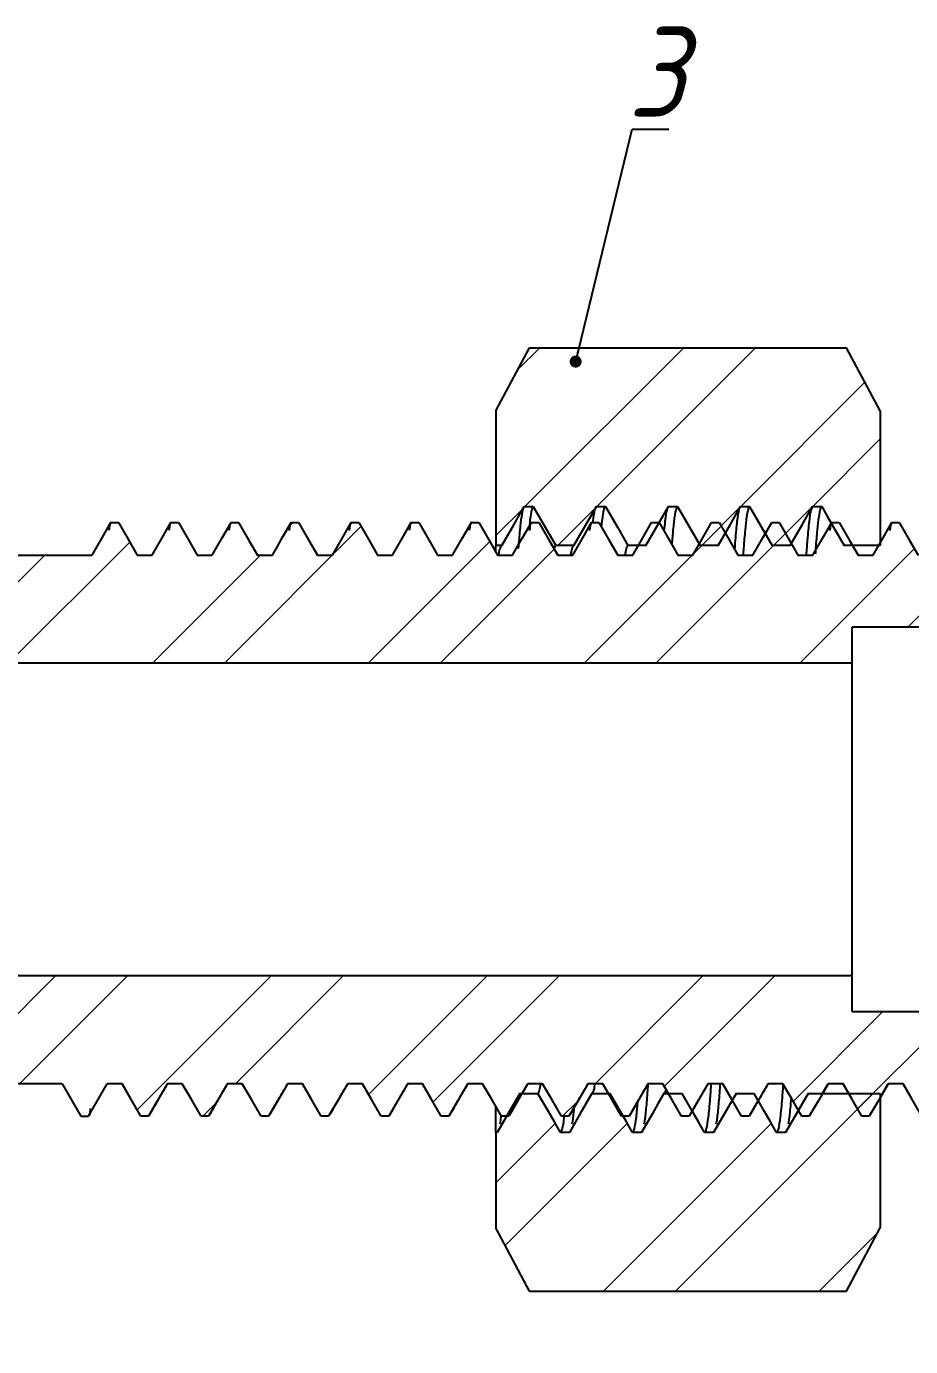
# Model space of a CAD drawing. Header units: millimetres. Extents: x 1276 to 1839, y 649 to 1061.
# Drawn here: x 1733.27 to 1751.67, y 999.68 to 1027.15 of the extents above; entities that cross this region are included whole.
import ezdxf

# ---------------------------------------------------------------- set-up
doc = ezdxf.new("R2010")
doc.units = ezdxf.units.MM
doc.styles.add('GENISO', font='geniso.shx', dxfattribs={"oblique": 15})
doc.dimstyles.new('Scale', dxfattribs={"dimscale": 0.5, "dimtxt": 2.5, "dimasz": 2.5, "dimexe": 1, "dimexo": 1, "dimgap": 0.2, "dimtad": 1, "dimdec": 1, "dimzin": 0, "dimtxsty": 'GENISO', "dimcen": 2.5, "dimclrd": 1, "dimclre": 1, "dimclrt": 7, "dimadec": 0, "dimazin": 0, "dimtfac": 1, "dimtdec": 1, "dimtmove": 0, "dimatfit": 3, "dimfxl": 1, "dimtzin": 0, "dimlwd": -1, "dimlwe": -1, "dimarcsym": 0})
pattern_1 = [(45, (1694.0508, 958.5813), (-2.24506, 2.24506), []), (45, (1695.5475, 958.5813), (-2.24506, 2.24506), [])]

msp = doc.modelspace()

# ---------------------------------------------------------------- hatches: boundary and pattern name
at = {"linetype": 'Continuous', "lineweight": 18, "true_color": 0xf26722}
h = msp.add_hatch(dxfattribs=at)
h.set_pattern_fill('ANSI32', color=30, scale=0.333333, style=0)
h.set_pattern_definition(pattern_1)
h.paths.add_polyline_path([(1717.955, 1020.148), (1717.955, 1014.998), (1718.955, 1014.998), (1719.267, 1015.539), (1719.392, 1015.539), (1719.705, 1014.998), (1719.955, 1014.998), (1720.267, 1015.539), (1720.392, 1015.539), (1720.705, 1014.998), (1720.955, 1014.998), (1721.267, 1015.539), (1721.392, 1015.539), (1721.705, 1014.998), (1721.955, 1014.998), (1722.267, 1015.539), (1722.392, 1015.539), (1722.705, 1014.998), (1722.955, 1014.998), (1723.267, 1015.539), (1723.392, 1015.539), (1723.705, 1014.998), (1723.955, 1014.998), (1724.267, 1015.539), (1724.392, 1015.539), (1724.705, 1014.998), (1724.955, 1014.998), (1725.267, 1015.539), (1725.392, 1015.539), (1725.705, 1014.998), (1725.955, 1014.998), (1726.267, 1015.539), (1726.392, 1015.539), (1726.705, 1014.998), (1726.955, 1014.998), (1727.267, 1015.539), (1727.392, 1015.539), (1727.705, 1014.998), (1727.955, 1014.998), (1727.955, 1013.898), (1750.455, 1013.898), (1750.455, 1014.648), (1758.486, 1014.648), (1759.955, 1015.864), (1759.955, 1016.148), (1759.33, 1016.148), (1758.939, 1016.824), (1758.783, 1016.824), (1758.392, 1016.148), (1758.08, 1016.148), (1757.689, 1016.824), (1757.533, 1016.824), (1757.142, 1016.148), (1756.83, 1016.148), (1756.439, 1016.824), (1756.283, 1016.824), (1755.892, 1016.148), (1755.58, 1016.148), (1755.189, 1016.824), (1755.033, 1016.824), (1754.642, 1016.148), (1754.33, 1016.148), (1753.939, 1016.824), (1753.783, 1016.824), (1753.392, 1016.148), (1753.08, 1016.148), (1752.689, 1016.824), (1752.533, 1016.824), (1752.142, 1016.148), (1751.83, 1016.148), (1751.439, 1016.824), (1751.283, 1016.824), (1750.892, 1016.148), (1750.58, 1016.148), (1750.189, 1016.824), (1750.033, 1016.824), (1749.642, 1016.148), (1749.33, 1016.148), (1748.939, 1016.824), (1748.783, 1016.824), (1748.392, 1016.148), (1748.08, 1016.148), (1747.689, 1016.824), (1747.533, 1016.824), (1747.142, 1016.148), (1746.83, 1016.148), (1746.439, 1016.824), (1746.283, 1016.824), (1745.892, 1016.148), (1745.58, 1016.148), (1745.189, 1016.824), (1745.033, 1016.824), (1744.642, 1016.148), (1744.33, 1016.148), (1743.939, 1016.824), (1743.783, 1016.824), (1743.392, 1016.148), (1743.08, 1016.148), (1742.689, 1016.824), (1742.533, 1016.824), (1742.142, 1016.148), (1741.83, 1016.148), (1741.439, 1016.824), (1741.283, 1016.824), (1740.892, 1016.148), (1740.58, 1016.148), (1740.189, 1016.824), (1740.033, 1016.824), (1739.642, 1016.148), (1739.33, 1016.148), (1738.939, 1016.824), (1738.783, 1016.824), (1738.392, 1016.148), (1738.08, 1016.148), (1737.689, 1016.824), (1737.533, 1016.824), (1737.142, 1016.148), (1736.83, 1016.148), (1736.439, 1016.824), (1736.283, 1016.824), (1735.892, 1016.148), (1735.58, 1016.148), (1735.189, 1016.824), (1735.033, 1016.824), (1734.642, 1016.148), (1731.455, 1016.148), (1731.455, 1020.148), (1730.655, 1021.617), (1718.755, 1021.617)], flags=0)
h = msp.add_hatch(dxfattribs=at)
h.set_pattern_fill('ANSI32', color=30, scale=0.333333, style=0)
h.set_pattern_definition(pattern_1)
h.paths.add_polyline_path([(1751.042, 1016.348), (1751.042, 1019.148), (1750.342, 1020.463), (1743.742, 1020.463), (1743.042, 1019.148), (1743.042, 1016.348), (1743.167, 1016.348), (1743.635, 1017.16), (1743.823, 1017.16), (1744.292, 1016.348), (1744.667, 1016.348), (1745.135, 1017.16), (1745.323, 1017.16), (1745.792, 1016.348), (1746.167, 1016.348), (1746.635, 1017.16), (1746.823, 1017.16), (1747.292, 1016.348), (1747.667, 1016.348), (1748.135, 1017.16), (1748.323, 1017.16), (1748.792, 1016.348), (1749.167, 1016.348), (1749.635, 1017.16), (1749.823, 1017.16), (1750.292, 1016.348)], flags=0)
h = msp.add_hatch(dxfattribs=at)
h.set_pattern_fill('ANSI32', color=30, scale=0.333333, style=0)
h.set_pattern_definition(pattern_1)
h.paths.add_polyline_path([(1734.408, 1004.471), (1734.564, 1004.471), (1734.955, 1005.148), (1735.267, 1005.148), (1735.658, 1004.471), (1735.814, 1004.471), (1736.205, 1005.148), (1736.517, 1005.148), (1736.908, 1004.471), (1737.064, 1004.471), (1737.455, 1005.148), (1737.767, 1005.148), (1738.158, 1004.471), (1738.314, 1004.471), (1738.705, 1005.148), (1739.017, 1005.148), (1739.408, 1004.471), (1739.564, 1004.471), (1739.955, 1005.148), (1740.267, 1005.148), (1740.658, 1004.471), (1740.814, 1004.471), (1741.205, 1005.148), (1741.517, 1005.148), (1741.908, 1004.471), (1742.064, 1004.471), (1742.455, 1005.148), (1742.767, 1005.148), (1743.158, 1004.471), (1743.314, 1004.471), (1743.705, 1005.148), (1744.017, 1005.148), (1744.408, 1004.471), (1744.564, 1004.471), (1744.955, 1005.148), (1745.267, 1005.148), (1745.658, 1004.471), (1745.814, 1004.471), (1746.205, 1005.148), (1746.517, 1005.148), (1746.908, 1004.471), (1747.064, 1004.471), (1747.455, 1005.148), (1747.767, 1005.148), (1748.158, 1004.471), (1748.314, 1004.471), (1748.705, 1005.148), (1749.017, 1005.148), (1749.408, 1004.471), (1749.564, 1004.471), (1749.955, 1005.148), (1750.267, 1005.148), (1750.658, 1004.471), (1750.814, 1004.471), (1751.205, 1005.148), (1751.517, 1005.148), (1751.908, 1004.471), (1752.064, 1004.471), (1752.455, 1005.148), (1752.767, 1005.148), (1753.158, 1004.471), (1753.314, 1004.471), (1753.705, 1005.148), (1754.017, 1005.148), (1754.408, 1004.471), (1754.564, 1004.471), (1754.955, 1005.148), (1755.267, 1005.148), (1755.658, 1004.471), (1755.814, 1004.471), (1756.205, 1005.148), (1756.517, 1005.148), (1756.908, 1004.471), (1757.064, 1004.471), (1757.455, 1005.148), (1757.767, 1005.148), (1758.158, 1004.471), (1758.314, 1004.471), (1758.705, 1005.148), (1759.955, 1005.148), (1759.955, 1005.431), (1758.486, 1006.648), (1750.455, 1006.648), (1750.455, 1007.398), (1727.955, 1007.398), (1727.955, 1006.298), (1727.205, 1006.298), (1726.892, 1005.757), (1726.767, 1005.757), (1726.455, 1006.298), (1726.205, 1006.298), (1725.892, 1005.757), (1725.767, 1005.757), (1725.455, 1006.298), (1725.205, 1006.298), (1724.892, 1005.757), (1724.767, 1005.757), (1724.455, 1006.298), (1724.205, 1006.298), (1723.892, 1005.757), (1723.767, 1005.757), (1723.455, 1006.298), (1723.205, 1006.298), (1722.892, 1005.757), (1722.767, 1005.757), (1722.455, 1006.298), (1722.205, 1006.298), (1721.892, 1005.757), (1721.767, 1005.757), (1721.455, 1006.298), (1721.205, 1006.298), (1720.892, 1005.757), (1720.767, 1005.757), (1720.455, 1006.298), (1720.205, 1006.298), (1719.892, 1005.757), (1719.767, 1005.757), (1719.455, 1006.298), (1719.205, 1006.298), (1718.892, 1005.757), (1718.767, 1005.757), (1718.455, 1006.298), (1717.955, 1006.298), (1717.955, 1001.148), (1718.755, 999.678), (1730.655, 999.678), (1731.455, 1001.148), (1731.455, 1005.148), (1734.017, 1005.148)], flags=0)
h = msp.add_hatch(dxfattribs=at)
h.set_pattern_fill('ANSI32', color=30, scale=0.333333, style=0)
h.set_pattern_definition(pattern_1)
h.paths.add_polyline_path([(1751.042, 1002.148), (1751.042, 1004.948), (1749.917, 1004.948), (1749.542, 1004.948), (1749.073, 1004.136), (1748.885, 1004.136), (1748.417, 1004.948), (1748.042, 1004.948), (1747.573, 1004.136), (1747.385, 1004.136), (1746.917, 1004.948), (1746.542, 1004.948), (1746.073, 1004.136), (1745.885, 1004.136), (1745.417, 1004.948), (1745.042, 1004.948), (1744.573, 1004.136), (1744.385, 1004.136), (1743.917, 1004.948), (1743.541, 1004.948), (1743.073, 1004.136), (1743.042, 1004.136), (1743.042, 1002.148), (1743.742, 1000.833), (1750.342, 1000.833)], flags=0)

# ---------------------------------------------------------------- linework, layer by layer
at = {"color": 5, "linetype": 'Continuous', "lineweight": 25}
for p, q in [((1743.042, 1019.148), (1743.742, 1020.463)), ((1743.742, 1020.463), (1750.342, 1020.463)), ((1751.042, 1019.148), (1750.342, 1020.463)), ((1743.042, 1019.148), (1743.042, 1016.348)), ((1751.042, 1019.148), (1751.042, 1016.348)), ((1743.635, 1017.16), (1743.823, 1017.16)), ((1745.135, 1017.16), (1745.323, 1017.16)), ((1746.635, 1017.16), (1746.823, 1017.16)), ((1748.135, 1017.16), (1748.323, 1017.16)), ((1749.635, 1017.16), (1749.823, 1017.16)), ((1735.033, 1016.824), (1735.189, 1016.824)), ((1736.283, 1016.824), (1736.439, 1016.824)), ((1737.533, 1016.824), (1737.689, 1016.824)), ((1738.783, 1016.824), (1738.939, 1016.824)), ((1740.033, 1016.824), (1740.189, 1016.824)), ((1741.283, 1016.824), (1741.439, 1016.824)), ((1742.533, 1016.824), (1742.689, 1016.824)), ((1743.783, 1016.824), (1743.939, 1016.824)), ((1745.033, 1016.824), (1745.189, 1016.824)), ((1746.283, 1016.824), (1746.439, 1016.824)), ((1747.533, 1016.824), (1747.689, 1016.824)), ((1748.783, 1016.824), (1748.939, 1016.824)), ((1750.033, 1016.824), (1750.189, 1016.824)), ((1751.283, 1016.824), (1751.439, 1016.824)), ((1731.455, 1016.148), (1734.642, 1016.148)), ((1735.58, 1016.148), (1735.892, 1016.148)), ((1736.83, 1016.148), (1737.142, 1016.148)), ((1738.08, 1016.148), (1738.392, 1016.148)), ((1739.33, 1016.148), (1739.642, 1016.148)), ((1740.58, 1016.148), (1740.892, 1016.148)), ((1741.83, 1016.148), (1742.142, 1016.148)), ((1743.167, 1016.348), (1743.042, 1016.348)), ((1743.042, 1016.231), (1743.042, 1016.348)), ((1743.08, 1016.148), (1743.392, 1016.148)), ((1744.667, 1016.348), (1744.292, 1016.348)), ((1744.33, 1016.148), (1744.642, 1016.148)), ((1745.58, 1016.148), (1745.892, 1016.148)), ((1746.167, 1016.348), (1745.792, 1016.348)), ((1746.83, 1016.148), (1747.142, 1016.148)), ((1747.667, 1016.348), (1747.292, 1016.348)), ((1748.08, 1016.148), (1748.392, 1016.148)), ((1749.167, 1016.348), (1748.792, 1016.348)), ((1749.33, 1016.148), (1749.642, 1016.148)), ((1751.042, 1016.348), (1750.292, 1016.348)), ((1750.58, 1016.148), (1750.892, 1016.148)), ((1758.486, 1014.648), (1750.455, 1014.648)), ((1750.455, 1013.898), (1750.455, 1014.648)), ((1750.455, 1013.898), (1727.955, 1013.898)), ((1750.455, 1007.398), (1750.455, 1013.898)), ((1727.955, 1007.398), (1750.455, 1007.398)), ((1750.455, 1006.648), (1750.455, 1007.398)), ((1750.455, 1006.648), (1758.486, 1006.648)), ((1734.017, 1005.148), (1731.455, 1005.148)), ((1734.017, 1005.148), (1734.408, 1004.471)), ((1734.564, 1004.471), (1734.955, 1005.148)), ((1735.267, 1005.148), (1734.955, 1005.148)), ((1736.517, 1005.148), (1736.205, 1005.148)), ((1737.767, 1005.148), (1737.455, 1005.148)), ((1739.017, 1005.148), (1738.705, 1005.148)), ((1740.267, 1005.148), (1739.955, 1005.148)), ((1741.517, 1005.148), (1741.205, 1005.148)), ((1742.767, 1005.148), (1742.455, 1005.148)), ((1743.6, 1004.957), (1743.71, 1005.148)), ((1744.017, 1005.148), (1743.705, 1005.148)), ((1745.267, 1005.148), (1744.955, 1005.148)), ((1746.517, 1005.148), (1746.205, 1005.148)), ((1747.767, 1005.148), (1747.455, 1005.148)), ((1749.017, 1005.148), (1748.705, 1005.148)), ((1749.85, 1004.957), (1749.96, 1005.148)), ((1750.267, 1005.148), (1749.955, 1005.148)), ((1751.042, 1004.856), (1751.21, 1005.148)), ((1751.517, 1005.148), (1751.205, 1005.148)), ((1743.541, 1004.948), (1743.917, 1004.948)), ((1745.042, 1004.948), (1745.417, 1004.948)), ((1746.542, 1004.948), (1746.917, 1004.948)), ((1748.042, 1004.948), (1748.417, 1004.948)), ((1749.542, 1004.948), (1749.917, 1004.948)), ((1749.917, 1004.948), (1751.042, 1004.948)), ((1751.042, 1004.948), (1751.042, 1002.148)), ((1734.408, 1004.471), (1734.564, 1004.471)), ((1735.814, 1004.471), (1735.658, 1004.471)), ((1735.824, 1004.497), (1735.814, 1004.471)), ((1737.064, 1004.471), (1736.908, 1004.471)), ((1737.074, 1004.497), (1737.064, 1004.471)), ((1738.314, 1004.471), (1738.158, 1004.471)), ((1738.324, 1004.497), (1738.314, 1004.471)), ((1739.564, 1004.471), (1739.408, 1004.471)), ((1739.574, 1004.497), (1739.564, 1004.471)), ((1740.814, 1004.471), (1740.658, 1004.471)), ((1740.824, 1004.497), (1740.814, 1004.471)), ((1742.064, 1004.471), (1741.908, 1004.471)), ((1742.074, 1004.497), (1742.064, 1004.471)), ((1743.314, 1004.471), (1743.158, 1004.471)), ((1744.564, 1004.471), (1744.408, 1004.471)), ((1744.574, 1004.497), (1744.564, 1004.471)), ((1745.814, 1004.471), (1745.658, 1004.471)), ((1745.824, 1004.497), (1745.814, 1004.471)), ((1747.064, 1004.471), (1746.908, 1004.471)), ((1748.314, 1004.471), (1748.158, 1004.471)), ((1749.564, 1004.471), (1749.408, 1004.471)), ((1750.814, 1004.471), (1750.658, 1004.471)), ((1743.042, 1004.136), (1743.042, 1002.148)), ((1743.073, 1004.136), (1743.042, 1004.136)), ((1744.573, 1004.136), (1744.385, 1004.136)), ((1746.073, 1004.136), (1745.885, 1004.136)), ((1747.573, 1004.136), (1747.385, 1004.136)), ((1749.073, 1004.136), (1748.885, 1004.136)), ((1743.742, 1000.833), (1743.042, 1002.148)), ((1750.342, 1000.833), (1751.042, 1002.148)), ((1743.742, 1000.833), (1750.342, 1000.833))]:
    msp.add_line(p, q, dxfattribs=at)
at = {"color": 5, "linetype": 'Continuous', "lineweight": 25, "flags": 128}
for points in [[(1743.167, 1016.348), (1743.291, 1016.563), (1743.416, 1016.779), (1743.635, 1017.16)], [(1743.823, 1017.16), (1743.947, 1016.944), (1744.072, 1016.728), (1744.292, 1016.348)], [(1744.667, 1016.348), (1744.791, 1016.563), (1744.916, 1016.779), (1745.135, 1017.16)], [(1745.323, 1017.16), (1745.447, 1016.944), (1745.572, 1016.728), (1745.792, 1016.348)], [(1746.167, 1016.348), (1746.291, 1016.563), (1746.416, 1016.779), (1746.635, 1017.16)], [(1746.823, 1017.16), (1746.947, 1016.944), (1747.072, 1016.728), (1747.292, 1016.348)], [(1747.667, 1016.348), (1747.791, 1016.563), (1747.916, 1016.779), (1748.135, 1017.16)], [(1748.323, 1017.16), (1748.447, 1016.944), (1748.572, 1016.728), (1748.792, 1016.348)], [(1749.167, 1016.348), (1749.291, 1016.563), (1749.416, 1016.779), (1749.635, 1017.16)], [(1749.823, 1017.16), (1749.947, 1016.944), (1750.072, 1016.728), (1750.292, 1016.348)], [(1734.642, 1016.148), (1734.746, 1016.328), (1734.85, 1016.507), (1735.033, 1016.824)], [(1735.189, 1016.824), (1735.293, 1016.645), (1735.397, 1016.465), (1735.58, 1016.148)], [(1735.892, 1016.148), (1735.996, 1016.328), (1736.1, 1016.507), (1736.283, 1016.824)], [(1736.439, 1016.824), (1736.543, 1016.645), (1736.647, 1016.465), (1736.83, 1016.148)], [(1737.142, 1016.148), (1737.246, 1016.328), (1737.35, 1016.507), (1737.533, 1016.824)], [(1737.689, 1016.824), (1737.793, 1016.645), (1737.897, 1016.465), (1738.08, 1016.148)], [(1738.392, 1016.148), (1738.496, 1016.328), (1738.6, 1016.507), (1738.783, 1016.824)], [(1738.939, 1016.824), (1739.043, 1016.645), (1739.147, 1016.465), (1739.33, 1016.148)], [(1739.642, 1016.148), (1739.746, 1016.328), (1739.85, 1016.507), (1740.033, 1016.824)], [(1740.189, 1016.824), (1740.293, 1016.645), (1740.397, 1016.465), (1740.58, 1016.148)], [(1740.892, 1016.148), (1740.996, 1016.328), (1741.1, 1016.507), (1741.283, 1016.824)], [(1741.439, 1016.824), (1741.543, 1016.645), (1741.647, 1016.465), (1741.83, 1016.148)], [(1742.142, 1016.148), (1742.246, 1016.328), (1742.35, 1016.507), (1742.533, 1016.824)], [(1742.689, 1016.824), (1742.793, 1016.645), (1742.897, 1016.465), (1743.08, 1016.148)], [(1743.392, 1016.148), (1743.496, 1016.328), (1743.6, 1016.507), (1743.783, 1016.824)], [(1743.939, 1016.824), (1744.043, 1016.645), (1744.147, 1016.465), (1744.33, 1016.148)], [(1744.642, 1016.148), (1744.746, 1016.328), (1744.85, 1016.507), (1745.033, 1016.824)], [(1745.189, 1016.824), (1745.293, 1016.645), (1745.397, 1016.465), (1745.58, 1016.148)], [(1745.892, 1016.148), (1745.996, 1016.328), (1746.1, 1016.507), (1746.283, 1016.824)], [(1746.439, 1016.824), (1746.543, 1016.645), (1746.647, 1016.465), (1746.83, 1016.148)], [(1747.142, 1016.148), (1747.246, 1016.328), (1747.35, 1016.507), (1747.533, 1016.824)], [(1747.689, 1016.824), (1747.793, 1016.645), (1747.897, 1016.465), (1748.08, 1016.148)], [(1748.392, 1016.148), (1748.496, 1016.328), (1748.6, 1016.507), (1748.783, 1016.824)], [(1748.939, 1016.824), (1749.043, 1016.645), (1749.147, 1016.465), (1749.33, 1016.148)], [(1749.642, 1016.148), (1749.746, 1016.328), (1749.85, 1016.507), (1750.033, 1016.824)], [(1750.189, 1016.824), (1750.293, 1016.645), (1750.397, 1016.465), (1750.58, 1016.148)], [(1750.892, 1016.148), (1750.996, 1016.328), (1751.1, 1016.507), (1751.283, 1016.824)], [(1751.439, 1016.824), (1751.543, 1016.645), (1751.647, 1016.465), (1751.83, 1016.148)], [(1735.658, 1004.471), (1735.554, 1004.651), (1735.45, 1004.831), (1735.267, 1005.148)], [(1736.205, 1005.148), (1736.101, 1004.968), (1735.997, 1004.788), (1735.814, 1004.471)], [(1736.908, 1004.471), (1736.804, 1004.651), (1736.7, 1004.831), (1736.517, 1005.148)], [(1737.455, 1005.148), (1737.351, 1004.968), (1737.247, 1004.788), (1737.064, 1004.471)], [(1738.158, 1004.471), (1738.054, 1004.651), (1737.95, 1004.831), (1737.767, 1005.148)], [(1738.705, 1005.148), (1738.601, 1004.968), (1738.497, 1004.788), (1738.314, 1004.471)], [(1739.408, 1004.471), (1739.304, 1004.651), (1739.2, 1004.831), (1739.017, 1005.148)], [(1739.955, 1005.148), (1739.851, 1004.968), (1739.747, 1004.788), (1739.564, 1004.471)], [(1740.658, 1004.471), (1740.554, 1004.651), (1740.45, 1004.831), (1740.267, 1005.148)], [(1741.205, 1005.148), (1741.101, 1004.968), (1740.997, 1004.788), (1740.814, 1004.471)], [(1741.908, 1004.471), (1741.804, 1004.651), (1741.7, 1004.831), (1741.517, 1005.148)], [(1742.455, 1005.148), (1742.351, 1004.968), (1742.247, 1004.788), (1742.064, 1004.471)], [(1743.158, 1004.471), (1743.054, 1004.651), (1742.95, 1004.831), (1742.767, 1005.148)], [(1743.705, 1005.148), (1743.601, 1004.968), (1743.497, 1004.788), (1743.314, 1004.471)], [(1744.408, 1004.471), (1744.304, 1004.651), (1744.2, 1004.831), (1744.017, 1005.148)], [(1744.955, 1005.148), (1744.851, 1004.968), (1744.747, 1004.788), (1744.564, 1004.471)], [(1745.658, 1004.471), (1745.554, 1004.651), (1745.45, 1004.831), (1745.267, 1005.148)], [(1746.205, 1005.148), (1746.101, 1004.968), (1745.997, 1004.788), (1745.814, 1004.471)], [(1746.908, 1004.471), (1746.804, 1004.651), (1746.7, 1004.831), (1746.517, 1005.148)], [(1747.455, 1005.148), (1747.351, 1004.968), (1747.247, 1004.788), (1747.064, 1004.471)], [(1748.158, 1004.471), (1748.054, 1004.651), (1747.95, 1004.831), (1747.767, 1005.148)], [(1748.705, 1005.148), (1748.601, 1004.968), (1748.497, 1004.788), (1748.314, 1004.471)], [(1749.408, 1004.471), (1749.304, 1004.651), (1749.2, 1004.831), (1749.017, 1005.148)], [(1749.955, 1005.148), (1749.851, 1004.968), (1749.747, 1004.788), (1749.564, 1004.471)], [(1750.658, 1004.471), (1750.554, 1004.651), (1750.45, 1004.831), (1750.267, 1005.148)], [(1751.205, 1005.148), (1751.101, 1004.968), (1750.997, 1004.788), (1750.814, 1004.471)], [(1751.908, 1004.471), (1751.804, 1004.651), (1751.7, 1004.831), (1751.517, 1005.148)], [(1743.542, 1004.948), (1743.417, 1004.732), (1743.293, 1004.517), (1743.073, 1004.136)], [(1744.385, 1004.136), (1744.261, 1004.352), (1744.136, 1004.567), (1743.917, 1004.948)], [(1745.042, 1004.948), (1744.917, 1004.732), (1744.793, 1004.517), (1744.573, 1004.136)], [(1745.885, 1004.136), (1745.761, 1004.352), (1745.636, 1004.567), (1745.417, 1004.948)], [(1746.542, 1004.948), (1746.417, 1004.732), (1746.293, 1004.517), (1746.073, 1004.136)], [(1747.385, 1004.136), (1747.261, 1004.352), (1747.136, 1004.567), (1746.917, 1004.948)], [(1748.042, 1004.948), (1747.917, 1004.732), (1747.793, 1004.517), (1747.573, 1004.136)], [(1748.885, 1004.136), (1748.761, 1004.352), (1748.636, 1004.567), (1748.417, 1004.948)], [(1749.542, 1004.948), (1749.417, 1004.732), (1749.293, 1004.517), (1749.073, 1004.136)]]:
    msp.add_lwpolyline(points, dxfattribs=at)
at = {"color": 5, "linetype": 'Continuous', "lineweight": 25}
for points, knots in [([(1743.621, 1017.134), (1743.616, 1017.127), (1743.601, 1017.108), (1743.574, 1016.954), (1743.542, 1016.69), (1743.52, 1016.422), (1743.51, 1016.288)], [0, 0, 0, 0, 0.145309, 0.428955, 0.715097, 1, 1, 1, 1]), ([(1743.823, 1017.16), (1743.813, 1017.148), (1743.793, 1017.126), (1743.766, 1016.994), (1743.75, 1016.846), (1743.744, 1016.793)], [0, 0, 0, 0, 0.388172, 0.783079, 1, 1, 1, 1]), ([(1745.135, 1017.16), (1745.123, 1017.142), (1745.099, 1017.105), (1745.073, 1016.969), (1745.06, 1016.831), (1745.059, 1016.824)], [0, 0, 0, 0, 0.483275, 0.975649, 1, 1, 1, 1]), ([(1745.323, 1017.16), (1745.313, 1017.149), (1745.293, 1017.126), (1745.264, 1016.981), (1745.246, 1016.812), (1745.238, 1016.74)], [0, 0, 0, 0, 0.360597, 0.727458, 1, 1, 1, 1]), ([(1746.635, 1017.16), (1746.623, 1017.143), (1746.599, 1017.11), (1746.567, 1016.923), (1746.548, 1016.716), (1746.542, 1016.647)], [0, 0, 0, 0, 0.3953421, 0.7981274, 1, 1, 1, 1]), ([(1746.823, 1017.16), (1746.813, 1017.149), (1746.793, 1017.129), (1746.761, 1016.956), (1746.731, 1016.71), (1746.712, 1016.471), (1746.704, 1016.366)], [0, 0, 0, 0, 0.259329, 0.523165, 0.790043, 1, 1, 1, 1]), ([(1748.135, 1017.16), (1748.123, 1017.145), (1748.099, 1017.116), (1748.061, 1016.861), (1748.031, 1016.578), (1748.014, 1016.331), (1748.009, 1016.27)], [0, 0, 0, 0, 0.2956914, 0.5969516, 0.9001182, 1, 1, 1, 1]), ([(1748.323, 1017.16), (1748.313, 1017.149), (1748.293, 1017.128), (1748.261, 1016.958), (1748.229, 1016.679), (1748.204, 1016.403), (1748.191, 1016.194), (1748.188, 1016.148)], [0, 0, 0, 0, 0.229098, 0.462179, 0.697692, 0.933211, 1, 1, 1, 1]), ([(1749.635, 1017.16), (1749.623, 1017.145), (1749.599, 1017.115), (1749.561, 1016.862), (1749.528, 1016.544), (1749.508, 1016.252), (1749.501, 1016.148)], [0, 0, 0, 0, 0.276922, 0.55906, 0.842981, 1, 1, 1, 1]), ([(1749.823, 1017.16), (1749.813, 1017.149), (1749.793, 1017.128), (1749.761, 1016.958), (1749.729, 1016.678), (1749.705, 1016.409), (1749.692, 1016.207), (1749.689, 1016.169)], [0, 0, 0, 0, 0.2317112, 0.4674531, 0.7053947, 0.9433388, 1, 1, 1, 1]), ([(1735.033, 1016.824), (1735.023, 1016.817), (1735.009, 1016.807), (1734.995, 1016.694), (1734.99, 1016.662)], [0, 0, 0, 0, 0.7166598, 1, 1, 1, 1]), ([(1736.283, 1016.824), (1736.273, 1016.817), (1736.259, 1016.807), (1736.245, 1016.694), (1736.24, 1016.662)], [0, 0, 0, 0, 0.71666, 1, 1, 1, 1]), ([(1737.533, 1016.824), (1737.523, 1016.817), (1737.509, 1016.807), (1737.495, 1016.694), (1737.49, 1016.662)], [0, 0, 0, 0, 0.71666, 1, 1, 1, 1]), ([(1738.783, 1016.824), (1738.773, 1016.817), (1738.759, 1016.807), (1738.745, 1016.694), (1738.74, 1016.662)], [0, 0, 0, 0, 0.7166598, 1, 1, 1, 1]), ([(1740.033, 1016.824), (1740.023, 1016.817), (1740.009, 1016.807), (1739.995, 1016.694), (1739.99, 1016.662)], [0, 0, 0, 0, 0.71666, 1, 1, 1, 1]), ([(1741.283, 1016.824), (1741.273, 1016.817), (1741.259, 1016.807), (1741.245, 1016.694), (1741.24, 1016.662)], [0, 0, 0, 0, 0.71666, 1, 1, 1, 1]), ([(1742.533, 1016.824), (1742.523, 1016.817), (1742.509, 1016.807), (1742.495, 1016.694), (1742.49, 1016.662)], [0, 0, 0, 0, 0.71666, 1, 1, 1, 1]), ([(1743.783, 1016.824), (1743.773, 1016.817), (1743.759, 1016.807), (1743.745, 1016.694), (1743.74, 1016.662)], [0, 0, 0, 0, 0.71666, 1, 1, 1, 1]), ([(1745.033, 1016.824), (1745.023, 1016.817), (1745.009, 1016.807), (1744.995, 1016.694), (1744.99, 1016.662)], [0, 0, 0, 0, 0.71666, 1, 1, 1, 1]), ([(1750.033, 1016.824), (1750.023, 1016.817), (1750.009, 1016.807), (1749.995, 1016.694), (1749.99, 1016.662)], [0, 0, 0, 0, 0.71666, 1, 1, 1, 1]), ([(1751.283, 1016.824), (1751.273, 1016.817), (1751.259, 1016.807), (1751.245, 1016.694), (1751.24, 1016.662)], [0, 0, 0, 0, 0.71666, 1, 1, 1, 1]), ([(1743.103, 1016.141), (1743.104, 1016.147), (1743.115, 1016.232), (1743.137, 1016.315), (1743.157, 1016.337), (1743.167, 1016.348)], [0, 0, 0, 0, 0.038244, 0.516768, 1, 1, 1, 1]), ([(1744.292, 1016.348), (1744.289, 1016.347), (1744.283, 1016.345), (1744.273, 1016.332), (1744.264, 1016.31), (1744.258, 1016.287), (1744.255, 1016.277)], [0, 0, 0, 0, 0.238494, 0.496826, 0.775, 1, 1, 1, 1]), ([(1744.606, 1016.148), (1744.614, 1016.197), (1744.635, 1016.324), (1744.655, 1016.339), (1744.667, 1016.348)], [0, 0, 0, 0, 0.391903, 1, 1, 1, 1]), ([(1745.792, 1016.348), (1745.786, 1016.345), (1745.773, 1016.338), (1745.752, 1016.279), (1745.737, 1016.193), (1745.729, 1016.148)], [0, 0, 0, 0, 0.279212, 0.619595, 1, 1, 1, 1]), ([(1735.824, 1004.48), (1735.89, 1004.593), (1736.018, 1004.815), (1736.147, 1005.038), (1736.21, 1005.148)], [0, 0, 0, 0, 0.507313, 1, 1, 1, 1]), ([(1737.074, 1004.48), (1737.14, 1004.593), (1737.268, 1004.815), (1737.397, 1005.038), (1737.46, 1005.148)], [0, 0, 0, 0, 0.5073146, 1, 1, 1, 1]), ([(1738.324, 1004.48), (1738.39, 1004.593), (1738.518, 1004.815), (1738.647, 1005.038), (1738.71, 1005.148)], [0, 0, 0, 0, 0.507313, 1, 1, 1, 1]), ([(1739.574, 1004.48), (1739.64, 1004.593), (1739.768, 1004.815), (1739.897, 1005.038), (1739.96, 1005.148)], [0, 0, 0, 0, 0.507313, 1, 1, 1, 1]), ([(1740.824, 1004.48), (1740.89, 1004.593), (1741.018, 1004.815), (1741.147, 1005.038), (1741.21, 1005.148)], [0, 0, 0, 0, 0.5073146, 1, 1, 1, 1]), ([(1742.074, 1004.48), (1742.14, 1004.593), (1742.268, 1004.815), (1742.397, 1005.038), (1742.46, 1005.148)], [0, 0, 0, 0, 0.507313, 1, 1, 1, 1]), ([(1743.917, 1004.948), (1743.917, 1004.948), (1743.928, 1004.948), (1743.948, 1004.974), (1743.969, 1005.099), (1743.977, 1005.148)], [0, 0, 0, 0, 0.004327, 0.613672, 1, 1, 1, 1]), ([(1744.574, 1004.48), (1744.64, 1004.593), (1744.768, 1004.815), (1744.897, 1005.038), (1744.96, 1005.148)], [0, 0, 0, 0, 0.5073146, 1, 1, 1, 1]), ([(1745.104, 1005.148), (1745.096, 1005.103), (1745.081, 1005.017), (1745.06, 1004.958), (1745.047, 1004.951), (1745.042, 1004.948)], [0, 0, 0, 0, 0.380395, 0.720781, 1, 1, 1, 1]), ([(1745.824, 1004.48), (1745.89, 1004.593), (1746.018, 1004.815), (1746.147, 1005.038), (1746.21, 1005.148)], [0, 0, 0, 0, 0.507313, 1, 1, 1, 1]), ([(1747.139, 1004.592), (1747.183, 1004.668), (1747.29, 1004.853), (1747.397, 1005.038), (1747.46, 1005.148)], [0, 0, 0, 0, 0.407599, 1, 1, 1, 1]), ([(1747.52, 1005.148), (1747.513, 1005.045), (1747.493, 1004.753), (1747.46, 1004.433), (1747.421, 1004.188), (1747.397, 1004.136), (1747.385, 1004.136), (1747.385, 1004.136)], [0, 0, 0, 0, 0.155832, 0.439809, 0.722016, 0.999016, 1, 1, 1, 1]), ([(1747.708, 1005.148), (1747.705, 1005.103), (1747.691, 1004.894), (1747.667, 1004.625), (1747.642, 1004.388), (1747.628, 1004.32), (1747.624, 1004.304)], [0, 0, 0, 0, 0.106782, 0.493121, 0.879473, 1, 1, 1, 1]), ([(1748.515, 1004.809), (1748.516, 1004.812), (1748.582, 1004.925), (1748.647, 1005.038), (1748.71, 1005.148)], [0, 0, 0, 0, 0.0280187, 1, 1, 1, 1]), ([(1749.02, 1005.147), (1749.013, 1005.043), (1748.993, 1004.752), (1748.96, 1004.432), (1748.921, 1004.188), (1748.897, 1004.136), (1748.885, 1004.136), (1748.885, 1004.136)], [0, 0, 0, 0, 0.155793, 0.439954, 0.722339, 0.999508, 1, 1, 1, 1]), ([(1746.207, 1005.143), (1746.205, 1005.1), (1746.191, 1004.893), (1746.167, 1004.626), (1746.142, 1004.388), (1746.128, 1004.32), (1746.124, 1004.304)], [0, 0, 0, 0, 0.102188, 0.490149, 0.878132, 1, 1, 1, 1]), ([(1746.582, 1005.036), (1746.581, 1005.032), (1746.573, 1004.99), (1746.56, 1004.96), (1746.547, 1004.952), (1746.542, 1004.948)], [0, 0, 0, 0, 0.053137, 0.573305, 1, 1, 1, 1]), ([(1734.607, 1004.633), (1734.602, 1004.601), (1734.588, 1004.488), (1734.574, 1004.478), (1734.564, 1004.471)], [0, 0, 0, 0, 0.28334, 1, 1, 1, 1]), ([(1743.042, 1004.136), (1743.042, 1004.15), (1743.042, 1004.181), (1743.042, 1004.407), (1743.042, 1004.589), (1743.042, 1004.671), (1743.042, 1004.673)], [0, 0, 0, 0, 0.37999, 0.786682, 0.996115, 1, 1, 1, 1]), ([(1744.667, 1004.641), (1744.667, 1004.639), (1744.656, 1004.509), (1744.642, 1004.391), (1744.628, 1004.321), (1744.624, 1004.304)], [0, 0, 0, 0, 0.0128, 0.762806, 1, 1, 1, 1]), ([(1745.99, 1004.767), (1745.98, 1004.655), (1745.957, 1004.402), (1745.922, 1004.193), (1745.897, 1004.136), (1745.885, 1004.136), (1745.885, 1004.136)], [0, 0, 0, 0, 0.285555, 0.645151, 0.99812, 1, 1, 1, 1]), ([(1749.186, 1004.856), (1749.179, 1004.779), (1749.162, 1004.57), (1749.142, 1004.389), (1749.128, 1004.32), (1749.124, 1004.304)], [0, 0, 0, 0, 0.309337, 0.836634, 1, 1, 1, 1]), ([(1743.15, 1004.488), (1743.145, 1004.439), (1743.136, 1004.358), (1743.128, 1004.32), (1743.124, 1004.304)], [0, 0, 0, 0, 0.595897, 1, 1, 1, 1]), ([(1744.461, 1004.471), (1744.461, 1004.466), (1744.447, 1004.328), (1744.422, 1004.201), (1744.397, 1004.136), (1744.385, 1004.136), (1744.385, 1004.136)], [0, 0, 0, 0, 0.020367, 0.512999, 0.996566, 1, 1, 1, 1])]:
    msp.add_open_spline(points, degree=3, knots=knots, dxfattribs=at)

# ---------------------------------------------------------------- texts
at = {"color": 7, "insert": (1746.378, 1026.205), "char_height": 1.875, "attachment_point": 5, "style": 'GENISO'}
msp.add_mtext('3', dxfattribs=at)

# ---------------------------------------------------------------- leaders
msp.add_leader([(1744.704, 1020.174), (1745.877, 1025.007), (1746.646, 1025.007)], dimstyle='Scale', override={"dimasz": 0.5, "dimldrblk": 'DOT'})

doc.saveas('drawing.dxf')
